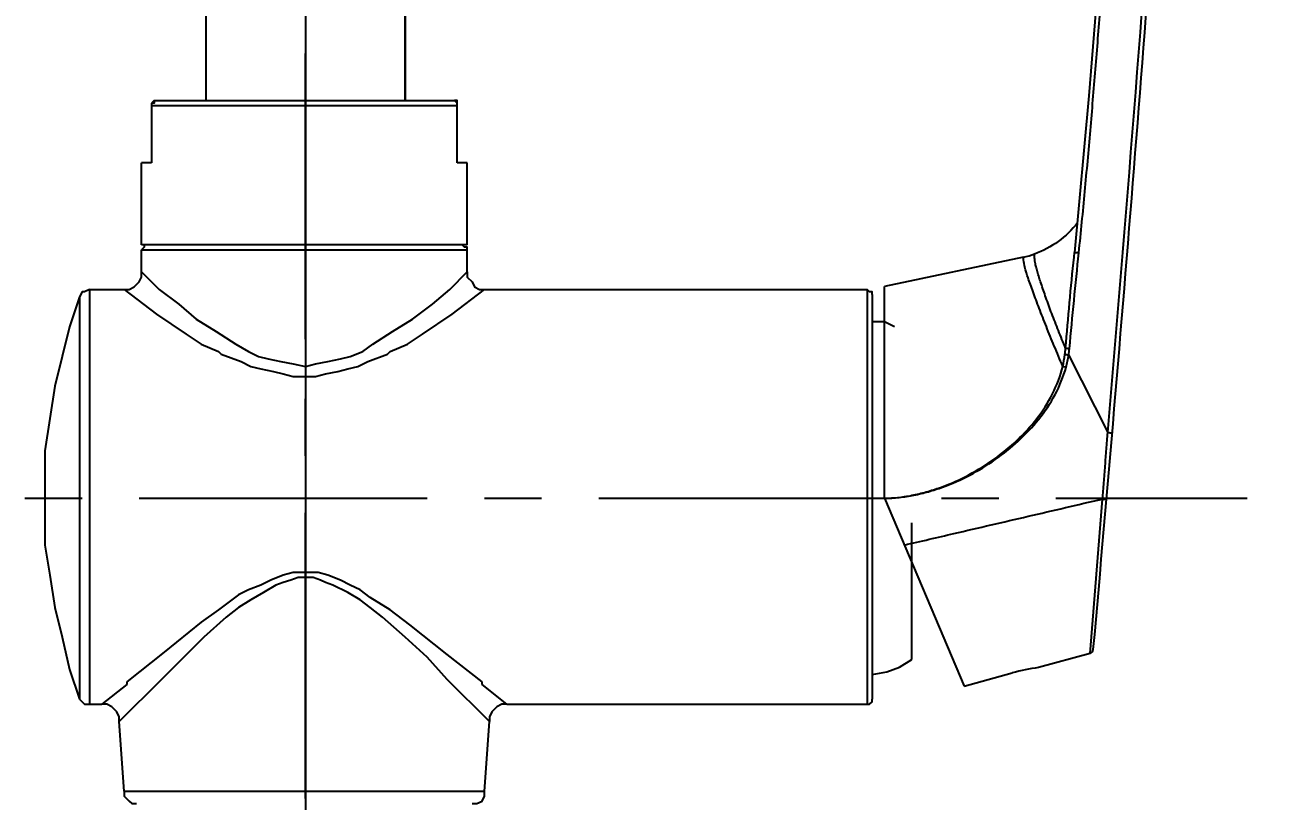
# Model space of a CAD drawing. Header units: millimetres. Extents: x 2041 to 2470, y 3885 to 4533.
# Drawn here: x 2231.7 to 2372.8, y 4262.7 to 4350.8 of the extents above; entities that cross this region are included whole.
import ezdxf

# ---------------------------------------------------------------- set-up
doc = ezdxf.new("R2010")
doc.units = ezdxf.units.MM
doc.styles.get("Standard").update_dxf_attribs({"font": ''})
doc.styles.get('Standard').set_extended_font_data('SimSun')
doc.dimstyles.new('ISO-25-2bei', dxfattribs={"dimscale": 1.7, "dimtxt": 5, "dimasz": 5, "dimexe": 0.5, "dimexo": 0.625, "dimgap": 2, "dimtad": 1, "dimdec": 1, "dimdsep": 46, "dimtxsty": 'Standard', "dimcen": 2.5, "dimclrd": 1, "dimclre": 1, "dimclrt": 3, "dimadec": 0, "dimazin": 0, "dimtfac": 1, "dimtdec": 1, "dimtmove": 0, "dimatfit": 3, "dimfxl": 0, "dimarcsym": 0})

# ---------------------------------------------------------------- blocks, each defined once
blk = doc.blocks.new('*D3')
at = {"color": 1, "lineweight": -2, "transparency": 16777216}
for p, q in [((2450.33, 4375.21), (2469.02, 4375.21)), ((2468.17, 4366.71), (2468.17, 4118.15)), ((2292, 4109.65), (2469.02, 4109.65))]:
    blk.add_line(p, q, dxfattribs=at)
at = {"color": 1, "transparency": 16777216}
for points in [[(2466.75, 4366.71), (2469.58, 4366.71), (2468.17, 4375.21)], [(2466.75, 4118.15), (2469.58, 4118.15), (2468.17, 4109.65)]]:
    blk.add_solid(points, dxfattribs=at)
at = {"layer": 'Defpoints', "color": 0, "transparency": 16777216}
for p in [(2449.27, 4375.21), (2290.94, 4109.65), (2468.17, 4109.65)]:
    blk.add_point(p, dxfattribs=at)
at = {"color": 3, "transparency": 16777216, "insert": (2460.52, 4242.43), "char_height": 8.5, "attachment_point": 5, "rotation": 90}
blk.add_mtext('265.6', dxfattribs=at)

msp = doc.modelspace()

# ---------------------------------------------------------------- linework, layer by layer
at = {"color": 7, "linetype": 'Continuous'}
for p, q in [((2352.47, 4342.76), (2350.83, 4324.98)), ((2350.78, 4324.45), (2350.83, 4324.97)), ((2345.03, 4324.46), (2329.26, 4321.11)), ((2329.26, 4297.11), (2329.26, 4321.11)), ((2350.17, 4313.36), (2354.61, 4304.55)), ((2329.26, 4297.11), (2338.31, 4275.77)), ((2352.6, 4279.48), (2354.02, 4297)), ((2352.6, 4279.48), (2346.76, 4277.88)), ((2338.31, 4275.77), (2343.76, 4277.26))]:
    msp.add_line(p, q, dxfattribs=at)
msp.add_lwpolyline([(2355.33, 4380.53), (2353.98, 4361.45), (2352.47, 4342.76)], dxfattribs=at)
for centre, radius, start, end in [((-3266.28, 4783.5), 5641.77, 354.87901, 355.99282), ((-3280.78, 4784.7), 5655.82, 355.13004, 355.86912), ((2342.94, 4334.32), 10.08, 282.0024, 289.4137), ((2337.07, 4315.05), 12.78, 346.4505, 352.6075), ((2337.62, 4314.97), 12.23, 352.6332, 355.9548), ((2338.13, 4315.26), 12.19, 351.0204, 354.4891), ((2337.39, 4315.36), 12.94, 344.8012, 351.0941), ((2352.47, 4279.96), 0.5, 285.2661, 354.8789), ((2350.2, 4253.79), 24.33, 98.1339, 105.3533)]:
    msp.add_arc(centre, radius, start, end, dxfattribs=at)
for points in [[(2252.26, 4342.22), (2252.26, 4342.22), (2252.26, 4405.66), (2252.26, 4405.66)], [(2252.26, 4342.22), (2252.26, 4342.22), (2252.26, 4405.66), (2252.26, 4405.66)], [(2274.83, 4342.22), (2274.83, 4342.22), (2274.83, 4405.66), (2274.83, 4405.66)], [(2274.83, 4405.66), (2274.83, 4405.66), (2274.83, 4342.22), (2274.83, 4342.22)], [(2263.54, 4405.1), (2263.54, 4405.1), (2263.54, 4138.08), (2263.54, 4138.08)], [(2263.54, 4315.15), (2263.54, 4315.15), (2263.54, 4347.58), (2263.54, 4347.58)], [(2246.34, 4342.22), (2246.34, 4342.22), (2246.06, 4341.94), (2246.06, 4341.94)], [(2246.06, 4341.94), (2246.06, 4341.94), (2246.06, 4335.17), (2246.06, 4335.17)], [(2246.06, 4341.94), (2246.06, 4341.94), (2246.06, 4341.66), (2246.06, 4341.66)], [(2246.06, 4341.66), (2246.06, 4341.66), (2246.06, 4335.17), (2246.06, 4335.17)], [(2246.06, 4341.66), (2246.06, 4341.66), (2280.75, 4341.66), (2280.75, 4341.66)], [(2246.34, 4342.22), (2246.34, 4342.22), (2280.46, 4342.22), (2280.46, 4342.22)], [(2280.75, 4341.94), (2280.75, 4341.94), (2280.46, 4342.22), (2280.46, 4342.22)], [(2280.75, 4335.17), (2280.75, 4335.17), (2280.75, 4341.94), (2280.75, 4341.94)], [(2280.75, 4341.66), (2280.75, 4341.66), (2280.75, 4341.94), (2280.75, 4341.94)], [(2280.75, 4335.17), (2280.75, 4335.17), (2280.75, 4341.66), (2280.75, 4341.66)], [(2244.93, 4325.87), (2244.93, 4325.87), (2244.93, 4335.17), (2244.93, 4335.17)], [(2244.93, 4325.87), (2244.93, 4325.87), (2244.93, 4335.17), (2244.93, 4335.17)], [(2246.06, 4335.17), (2246.06, 4335.17), (2244.93, 4335.17), (2244.93, 4335.17)], [(2281.87, 4335.17), (2281.87, 4335.17), (2280.75, 4335.17), (2280.75, 4335.17)], [(2281.87, 4325.87), (2281.87, 4325.87), (2281.87, 4335.17), (2281.87, 4335.17)], [(2281.87, 4325.87), (2281.87, 4325.87), (2281.87, 4335.17), (2281.87, 4335.17)], [(2281.87, 4325.87), (2281.87, 4325.87), (2244.93, 4325.87), (2244.93, 4325.87)], [(2244.93, 4322.77), (2244.93, 4322.77), (2244.93, 4325.3), (2244.93, 4325.3)], [(2244.93, 4325.3), (2244.93, 4325.3), (2281.87, 4325.3), (2281.87, 4325.3)], [(2281.87, 4322.77), (2281.87, 4322.77), (2281.87, 4325.3), (2281.87, 4325.3)], [(2239, 4320.79), (2239, 4320.79), (2239, 4273.7), (2239, 4273.7)], [(2239, 4320.79), (2239, 4320.79), (2242.95, 4320.79), (2242.95, 4320.79)], [(2239, 4320.79), (2239, 4320.79), (2242.95, 4320.79), (2242.95, 4320.79)], [(2242.95, 4320.79), (2242.95, 4320.79), (2246.62, 4317.97), (2246.62, 4317.97)], [(2280.18, 4317.97), (2280.18, 4317.97), (2283.85, 4320.79), (2283.85, 4320.79)], [(2283.85, 4320.79), (2283.85, 4320.79), (2327.28, 4320.79), (2327.28, 4320.79)], [(2283.85, 4320.79), (2283.85, 4320.79), (2327.28, 4320.79), (2327.28, 4320.79)], [(2327.28, 4320.79), (2327.28, 4320.79), (2327.28, 4273.7), (2327.28, 4273.7)], [(2237.88, 4319.95), (2237.88, 4319.95), (2237.88, 4274.27), (2237.88, 4274.27)], [(2327.85, 4320.23), (2327.85, 4320.23), (2327.85, 4274.27), (2327.85, 4274.27)], [(2253.67, 4313.74), (2253.67, 4313.74), (2253.95, 4313.46), (2253.95, 4313.46)], [(2272.85, 4313.46), (2272.85, 4313.46), (2273.13, 4313.74), (2273.13, 4313.74)], [(2263.54, 4301.9), (2263.54, 4301.9), (2263.54, 4308.39), (2263.54, 4308.39)], [(2231.67, 4297.11), (2231.67, 4297.11), (2238.16, 4297.11), (2238.16, 4297.11)], [(2244.64, 4297.11), (2244.64, 4297.11), (2277.36, 4297.11), (2277.36, 4297.11)], [(2283.85, 4297.11), (2283.85, 4297.11), (2290.34, 4297.11), (2290.34, 4297.11)], [(2296.82, 4297.11), (2296.82, 4297.11), (2329.26, 4297.11), (2329.26, 4297.11)], [(2335.75, 4297.11), (2335.75, 4297.11), (2342.23, 4297.11), (2342.23, 4297.11)], [(2348.72, 4297.11), (2348.72, 4297.11), (2370.44, 4297.11), (2370.44, 4297.11)], [(2263.54, 4262.99), (2263.54, 4262.99), (2263.54, 4295.42), (2263.54, 4295.42)], [(2332.36, 4278.78), (2332.36, 4278.78), (2332.36, 4294.29), (2332.36, 4294.29)], [(2283.57, 4276.24), (2283.57, 4276.24), (2279.62, 4279.34), (2279.62, 4279.34)], [(2243.24, 4275.96), (2243.24, 4275.96), (2240.41, 4273.7), (2240.41, 4273.7)], [(2243.24, 4276.24), (2243.24, 4276.24), (2243.24, 4275.96), (2243.24, 4275.96)], [(2283.57, 4275.96), (2283.57, 4275.96), (2283.57, 4276.24), (2283.57, 4276.24)], [(2286.39, 4273.7), (2286.39, 4273.7), (2283.57, 4275.96), (2283.57, 4275.96)], [(2239, 4273.7), (2239, 4273.7), (2240.41, 4273.7), (2240.41, 4273.7)], [(2239, 4273.7), (2239, 4273.7), (2240.41, 4273.7), (2240.41, 4273.7)], [(2286.39, 4273.7), (2286.39, 4273.7), (2327.28, 4273.7), (2327.28, 4273.7)], [(2286.39, 4273.7), (2286.39, 4273.7), (2327.28, 4273.7), (2327.28, 4273.7)], [(2242.95, 4263.84), (2242.95, 4263.84), (2242.39, 4271.73), (2242.39, 4271.73)], [(2283.85, 4263.84), (2283.85, 4263.84), (2284.41, 4271.73), (2284.41, 4271.73)], [(2242.95, 4263.84), (2242.95, 4263.84), (2283.85, 4263.84), (2283.85, 4263.84)]]:
    msp.add_open_spline(points, degree=3)
for points, knots in [([(2351.33, 4324.96), (2351.45, 4326.11), (2351.68, 4328.43), (2352.02, 4331.89), (2352.33, 4335.37), (2352.74, 4339.99), (2353.22, 4345.78), (2353.78, 4352.73), (2354.33, 4359.68), (2354.8, 4365.47), (2355.17, 4370.1), (2355.42, 4373.58), (2355.63, 4377.06), (2355.76, 4379.37), (2355.82, 4380.53)], [0, 0, 0, 0, 0.0625, 0.125001, 0.187501, 0.250001, 0.375001, 0.500001, 0.625001, 0.750001, 0.812501, 0.875001, 0.9375, 1, 1, 1, 1]), ([(2351.17, 4328.35), (2350.54, 4327.56), (2349.07, 4326.13), (2347.24, 4325.15), (2346.29, 4324.81)], [0, 0, 0, 0, 0.500206, 1, 1, 1, 1]), ([(2349.82, 4314.11), (2349.55, 4314.78), (2349.01, 4316.1), (2348.26, 4318.01), (2347.61, 4319.8), (2347.07, 4321.38), (2346.69, 4322.54), (2346.47, 4323.33), (2346.35, 4323.9), (2346.29, 4324.39), (2346.29, 4324.72), (2346.29, 4324.81)], [0, 0, 0, 0, 0.191758, 0.375834, 0.546015, 0.695837, 0.819248, 0.869732, 0.912778, 0.975723, 1, 1, 1, 1]), ([(2350.83, 4324.98), (2350.83, 4324.98), (2350.85, 4324.98), (2350.87, 4324.99), (2350.92, 4324.99), (2350.98, 4324.98), (2351.05, 4324.98), (2351.17, 4324.97), (2351.26, 4324.97), (2351.33, 4324.96)], [0, 0, 0, 0, 0.022791, 0.080105, 0.172279, 0.295881, 0.446522, 0.61864, 1, 1, 1, 1]), ([(2349.5, 4312.06), (2349.18, 4312.83), (2348.55, 4314.33), (2347.65, 4316.53), (2346.85, 4318.59), (2346.25, 4320.18), (2345.83, 4321.32), (2345.51, 4322.24), (2345.22, 4323.16), (2345.07, 4323.96), (2345.04, 4324.35), (2345.03, 4324.46)], [0, 0, 0, 0, 0.188833, 0.37044, 0.53946, 0.690107, 0.75638, 0.815674, 0.9116, 0.97555, 1, 1, 1, 1]), ([(2349.82, 4314.11), (2349.96, 4315.84), (2350.27, 4319.28), (2350.6, 4322.73), (2350.78, 4324.45)], [0, 0, 0, 0, 0.500023, 1, 1, 1, 1]), ([(2349.75, 4313.41), (2349.81, 4313.4), (2349.95, 4313.39), (2350.09, 4313.37), (2350.17, 4313.36)], [0, 0, 0, 0, 0.423897, 1, 1, 1, 1]), ([(2349.82, 4314.11), (2349.88, 4314.11), (2350.03, 4314.11), (2350.17, 4314.1), (2350.26, 4314.09)], [0, 0, 0, 0, 0.410489, 1, 1, 1, 1]), ([(2329.26, 4297.11), (2329.82, 4297.09), (2330.93, 4297.16), (2332.59, 4297.44), (2334.21, 4297.85), (2336.34, 4298.54), (2338.89, 4299.69), (2341.74, 4301.46), (2344.34, 4303.58), (2346.61, 4306.05), (2348.43, 4308.87), (2349.24, 4310.98), (2349.5, 4312.06)], [0, 0, 0, 0, 0.062561, 0.12515, 0.187707, 0.250285, 0.375373, 0.500467, 0.625528, 0.750517, 0.875377, 1, 1, 1, 1]), ([(2329.26, 4297.11), (2329.82, 4297.09), (2330.95, 4297.15), (2332.61, 4297.42), (2334.25, 4297.81), (2336.4, 4298.5), (2338.98, 4299.64), (2341.86, 4301.41), (2344.5, 4303.52), (2346.83, 4305.98), (2348.72, 4308.79), (2349.58, 4310.88), (2349.87, 4311.97)], [0, 0, 0, 0, 0.062519, 0.125067, 0.187584, 0.250124, 0.375143, 0.50018, 0.625205, 0.750196, 0.875135, 1, 1, 1, 1]), ([(2349.5, 4312.06), (2349.52, 4312.05), (2349.65, 4312.03), (2349.77, 4312), (2349.87, 4311.97)], [0, 0, 0, 0, 0.202028, 1, 1, 1, 1]), ([(2354.02, 4297), (2354.07, 4297.62), (2354.17, 4298.87), (2354.29, 4300.44), (2354.39, 4301.71), (2354.46, 4302.66), (2354.53, 4303.6), (2354.59, 4304.24), (2354.61, 4304.55)], [0, 0, 0, 0, 0.247291, 0.497537, 0.623215, 0.748961, 0.874539, 1, 1, 1, 1]), ([(2354.61, 4304.55), (2354.68, 4304.55), (2354.77, 4304.54), (2354.89, 4304.52), (2354.96, 4304.51), (2355.02, 4304.5), (2355.07, 4304.49), (2355.1, 4304.48), (2355.11, 4304.48), (2355.11, 4304.47)], [0, 0, 0, 0, 0.379367, 0.551162, 0.701858, 0.82582, 0.918566, 0.976597, 1, 1, 1, 1]), ([(2331.52, 4291.78), (2333.4, 4292.21), (2336.67, 4292.97), (2341.36, 4294.06), (2346.98, 4295.37), (2351.2, 4296.35), (2354.02, 4297)], [0, 0, 0, 0, 0.24983, 0.437275, 0.624783, 1, 1, 1, 1]), ([(2354.02, 4297), (2354.08, 4297), (2354.18, 4296.99), (2354.31, 4297), (2354.39, 4297.02), (2354.44, 4297.03), (2354.48, 4297.05), (2354.48, 4297.07)], [0, 0, 0, 0, 0.367872, 0.677264, 0.797574, 0.890981, 1, 1, 1, 1])]:
    msp.add_open_spline(points, degree=3, knots=knots, dxfattribs=at)
for points, knots in [([(2246.34, 4342.22), (2246.34, 4342.22), (2246.34, 4341.94), (2246.34, 4341.94), (2246.34, 4341.94), (2246.34, 4341.94), (2246.06, 4341.94), (2246.06, 4341.94)], [0, 0, 0, 0, 0.5, 0.5, 0.5, 0.5, 1, 1, 1, 1]), ([(2280.75, 4341.94), (2280.75, 4341.94), (2280.75, 4342.22), (2280.75, 4342.22), (2280.75, 4342.22), (2280.75, 4342.22), (2280.46, 4342.22), (2280.46, 4342.22)], [0, 0, 0, 0, 0.5, 0.5, 0.5, 0.5, 1, 1, 1, 1]), ([(2245.49, 4325.87), (2245.49, 4325.87), (2245.21, 4325.87), (2245.21, 4325.87), (2245.21, 4325.87), (2245.21, 4325.87), (2245.21, 4325.58), (2245.21, 4325.58), (2245.21, 4325.58), (2245.21, 4325.58), (2244.93, 4325.3), (2244.93, 4325.3)], [0, 0, 0, 0, 0.333333, 0.333333, 0.333333, 0.333333, 0.666667, 0.666667, 0.666667, 0.666667, 1, 1, 1, 1]), ([(2281.87, 4325.3), (2281.87, 4325.3), (2281.87, 4325.58), (2281.87, 4325.58), (2281.87, 4325.58), (2281.87, 4325.58), (2281.59, 4325.58), (2281.59, 4325.58), (2281.59, 4325.58), (2281.59, 4325.58), (2281.31, 4325.87), (2281.31, 4325.87)], [0, 0, 0, 0, 0.333333, 0.333333, 0.333333, 0.333333, 0.666667, 0.666667, 0.666667, 0.666667, 1, 1, 1, 1]), ([(2242.95, 4320.79), (2242.95, 4320.79), (2243.52, 4320.79), (2243.52, 4320.79), (2243.52, 4320.79), (2243.52, 4320.79), (2244.08, 4321.07), (2244.08, 4321.07), (2244.08, 4321.07), (2244.08, 4321.07), (2244.64, 4321.64), (2244.64, 4321.64), (2244.64, 4321.64), (2244.64, 4321.64), (2244.93, 4322.2), (2244.93, 4322.2), (2244.93, 4322.2), (2244.93, 4322.2), (2244.93, 4322.77), (2244.93, 4322.77)], [0, 0, 0, 0, 0.2, 0.2, 0.2, 0.2, 0.4, 0.4, 0.4, 0.4, 0.6, 0.6, 0.6, 0.6, 0.8, 0.8, 0.8, 0.8, 1, 1, 1, 1]), ([(2244.93, 4322.77), (2244.93, 4322.77), (2246.9, 4320.79), (2246.9, 4320.79), (2246.9, 4320.79), (2246.9, 4320.79), (2249.16, 4319.1), (2249.16, 4319.1), (2249.16, 4319.1), (2249.16, 4319.1), (2251.13, 4317.41), (2251.13, 4317.41), (2251.13, 4317.41), (2251.13, 4317.41), (2253.39, 4316), (2253.39, 4316), (2253.39, 4316), (2253.39, 4316), (2255.64, 4314.59), (2255.64, 4314.59), (2255.64, 4314.59), (2255.64, 4314.59), (2257.05, 4313.74), (2257.05, 4313.74), (2257.05, 4313.74), (2257.05, 4313.74), (2258.18, 4313.18), (2258.18, 4313.18), (2258.18, 4313.18), (2258.18, 4313.18), (2259.31, 4312.9), (2259.31, 4312.9), (2259.31, 4312.9), (2259.31, 4312.9), (2260.72, 4312.62), (2260.72, 4312.62), (2260.72, 4312.62), (2260.72, 4312.62), (2262.13, 4312.33), (2262.13, 4312.33), (2262.13, 4312.33), (2262.13, 4312.33), (2263.54, 4312.05), (2263.54, 4312.05), (2263.54, 4312.05), (2263.54, 4312.05), (2264.67, 4312.33), (2264.67, 4312.33), (2264.67, 4312.33), (2264.67, 4312.33), (2266.08, 4312.62), (2266.08, 4312.62), (2266.08, 4312.62), (2266.08, 4312.62), (2267.49, 4312.9), (2267.49, 4312.9), (2267.49, 4312.9), (2267.49, 4312.9), (2268.62, 4313.18), (2268.62, 4313.18), (2268.62, 4313.18), (2268.62, 4313.18), (2270.03, 4313.74), (2270.03, 4313.74), (2270.03, 4313.74), (2270.03, 4313.74), (2271.16, 4314.59), (2271.16, 4314.59), (2271.16, 4314.59), (2271.16, 4314.59), (2273.41, 4316), (2273.41, 4316), (2273.41, 4316), (2273.41, 4316), (2275.67, 4317.41), (2275.67, 4317.41), (2275.67, 4317.41), (2275.67, 4317.41), (2277.93, 4319.1), (2277.93, 4319.1), (2277.93, 4319.1), (2277.93, 4319.1), (2279.9, 4320.79), (2279.9, 4320.79), (2279.9, 4320.79), (2279.9, 4320.79), (2281.87, 4322.77), (2281.87, 4322.77)], [0, 0, 0, 0, 0.045455, 0.045455, 0.045455, 0.045455, 0.090909, 0.090909, 0.090909, 0.090909, 0.136364, 0.136364, 0.136364, 0.136364, 0.181818, 0.181818, 0.181818, 0.181818, 0.227273, 0.227273, 0.227273, 0.227273, 0.272727, 0.272727, 0.272727, 0.272727, 0.318182, 0.318182, 0.318182, 0.318182, 0.363636, 0.363636, 0.363636, 0.363636, 0.409091, 0.409091, 0.409091, 0.409091, 0.454545, 0.454545, 0.454545, 0.454545, 0.5, 0.5, 0.5, 0.5, 0.545455, 0.545455, 0.545455, 0.545455, 0.590909, 0.590909, 0.590909, 0.590909, 0.636364, 0.636364, 0.636364, 0.636364, 0.681818, 0.681818, 0.681818, 0.681818, 0.727273, 0.727273, 0.727273, 0.727273, 0.772727, 0.772727, 0.772727, 0.772727, 0.818182, 0.818182, 0.818182, 0.818182, 0.863636, 0.863636, 0.863636, 0.863636, 0.909091, 0.909091, 0.909091, 0.909091, 0.954545, 0.954545, 0.954545, 0.954545, 1, 1, 1, 1]), ([(2281.87, 4322.77), (2281.87, 4322.77), (2281.87, 4322.2), (2281.87, 4322.2), (2281.87, 4322.2), (2281.87, 4322.2), (2282.44, 4321.64), (2282.44, 4321.64), (2282.44, 4321.64), (2282.44, 4321.64), (2282.72, 4321.07), (2282.72, 4321.07), (2282.72, 4321.07), (2282.72, 4321.07), (2283.29, 4320.79), (2283.29, 4320.79), (2283.29, 4320.79), (2283.29, 4320.79), (2283.85, 4320.79), (2283.85, 4320.79)], [0, 0, 0, 0, 0.2, 0.2, 0.2, 0.2, 0.4, 0.4, 0.4, 0.4, 0.6, 0.6, 0.6, 0.6, 0.8, 0.8, 0.8, 0.8, 1, 1, 1, 1]), ([(2239, 4320.79), (2239, 4320.79), (2238.44, 4320.51), (2238.44, 4320.51), (2238.44, 4320.51), (2238.44, 4320.51), (2238.16, 4320.51), (2238.16, 4320.51), (2238.16, 4320.51), (2238.16, 4320.51), (2237.88, 4319.95), (2237.88, 4319.95)], [0, 0, 0, 0, 0.333333, 0.333333, 0.333333, 0.333333, 0.666667, 0.666667, 0.666667, 0.666667, 1, 1, 1, 1]), ([(2327.85, 4320.23), (2327.85, 4320.23), (2327.85, 4320.51), (2327.85, 4320.51), (2327.85, 4320.51), (2327.85, 4320.51), (2327.57, 4320.51), (2327.57, 4320.51), (2327.57, 4320.51), (2327.57, 4320.51), (2327.28, 4320.79), (2327.28, 4320.79)], [0, 0, 0, 0, 0.333333, 0.333333, 0.333333, 0.333333, 0.666667, 0.666667, 0.666667, 0.666667, 1, 1, 1, 1]), ([(2237.88, 4319.95), (2237.88, 4319.95), (2236.75, 4316.56), (2236.75, 4316.56), (2236.75, 4316.56), (2236.75, 4316.56), (2235.9, 4313.18), (2235.9, 4313.18), (2235.9, 4313.18), (2235.9, 4313.18), (2235.06, 4309.8), (2235.06, 4309.8), (2235.06, 4309.8), (2235.06, 4309.8), (2234.49, 4306.13), (2234.49, 4306.13), (2234.49, 4306.13), (2234.49, 4306.13), (2233.93, 4302.47), (2233.93, 4302.47), (2233.93, 4302.47), (2233.93, 4302.47), (2233.93, 4299.08), (2233.93, 4299.08), (2233.93, 4299.08), (2233.93, 4299.08), (2233.93, 4295.42), (2233.93, 4295.42), (2233.93, 4295.42), (2233.93, 4295.42), (2233.93, 4291.75), (2233.93, 4291.75), (2233.93, 4291.75), (2233.93, 4291.75), (2234.49, 4288.37), (2234.49, 4288.37), (2234.49, 4288.37), (2234.49, 4288.37), (2235.06, 4284.7), (2235.06, 4284.7), (2235.06, 4284.7), (2235.06, 4284.7), (2235.9, 4281.32), (2235.9, 4281.32), (2235.9, 4281.32), (2235.9, 4281.32), (2236.75, 4277.65), (2236.75, 4277.65), (2236.75, 4277.65), (2236.75, 4277.65), (2237.88, 4274.27), (2237.88, 4274.27)], [0, 0, 0, 0, 0.076923, 0.076923, 0.076923, 0.076923, 0.153846, 0.153846, 0.153846, 0.153846, 0.230769, 0.230769, 0.230769, 0.230769, 0.307692, 0.307692, 0.307692, 0.307692, 0.384615, 0.384615, 0.384615, 0.384615, 0.461538, 0.461538, 0.461538, 0.461538, 0.538462, 0.538462, 0.538462, 0.538462, 0.615385, 0.615385, 0.615385, 0.615385, 0.692308, 0.692308, 0.692308, 0.692308, 0.769231, 0.769231, 0.769231, 0.769231, 0.846154, 0.846154, 0.846154, 0.846154, 0.923077, 0.923077, 0.923077, 0.923077, 1, 1, 1, 1]), ([(2246.62, 4317.97), (2246.62, 4317.97), (2250, 4315.72), (2250, 4315.72), (2250, 4315.72), (2250, 4315.72), (2251.7, 4314.59), (2251.7, 4314.59), (2251.7, 4314.59), (2251.7, 4314.59), (2253.67, 4313.74), (2253.67, 4313.74)], [0, 0, 0, 0, 0.333333, 0.333333, 0.333333, 0.333333, 0.666667, 0.666667, 0.666667, 0.666667, 1, 1, 1, 1]), ([(2273.13, 4313.74), (2273.13, 4313.74), (2275.11, 4314.59), (2275.11, 4314.59), (2275.11, 4314.59), (2275.11, 4314.59), (2276.8, 4315.72), (2276.8, 4315.72), (2276.8, 4315.72), (2276.8, 4315.72), (2280.18, 4317.97), (2280.18, 4317.97)], [0, 0, 0, 0, 0.333333, 0.333333, 0.333333, 0.333333, 0.666667, 0.666667, 0.666667, 0.666667, 1, 1, 1, 1]), ([(2330.39, 4316.56), (2330.39, 4316.56), (2329.26, 4317.13), (2329.26, 4317.13), (2329.26, 4317.13), (2329.26, 4317.13), (2327.85, 4317.13), (2327.85, 4317.13)], [0, 0, 0, 0, 0.5, 0.5, 0.5, 0.5, 1, 1, 1, 1]), ([(2253.95, 4313.46), (2253.95, 4313.46), (2256.21, 4312.62), (2256.21, 4312.62), (2256.21, 4312.62), (2256.21, 4312.62), (2257.34, 4312.05), (2257.34, 4312.05), (2257.34, 4312.05), (2257.34, 4312.05), (2258.47, 4311.77), (2258.47, 4311.77), (2258.47, 4311.77), (2258.47, 4311.77), (2259.88, 4311.49), (2259.88, 4311.49), (2259.88, 4311.49), (2259.88, 4311.49), (2261, 4311.2), (2261, 4311.2), (2261, 4311.2), (2261, 4311.2), (2262.13, 4310.92), (2262.13, 4310.92), (2262.13, 4310.92), (2262.13, 4310.92), (2263.54, 4310.92), (2263.54, 4310.92), (2263.54, 4310.92), (2263.54, 4310.92), (2264.67, 4310.92), (2264.67, 4310.92), (2264.67, 4310.92), (2264.67, 4310.92), (2265.8, 4311.2), (2265.8, 4311.2), (2265.8, 4311.2), (2265.8, 4311.2), (2267.21, 4311.49), (2267.21, 4311.49), (2267.21, 4311.49), (2267.21, 4311.49), (2268.34, 4311.77), (2268.34, 4311.77), (2268.34, 4311.77), (2268.34, 4311.77), (2269.46, 4312.05), (2269.46, 4312.05), (2269.46, 4312.05), (2269.46, 4312.05), (2270.59, 4312.62), (2270.59, 4312.62), (2270.59, 4312.62), (2270.59, 4312.62), (2272.85, 4313.46), (2272.85, 4313.46)], [0, 0, 0, 0, 0.071429, 0.071429, 0.071429, 0.071429, 0.142857, 0.142857, 0.142857, 0.142857, 0.214286, 0.214286, 0.214286, 0.214286, 0.285714, 0.285714, 0.285714, 0.285714, 0.357143, 0.357143, 0.357143, 0.357143, 0.428571, 0.428571, 0.428571, 0.428571, 0.5, 0.5, 0.5, 0.5, 0.571429, 0.571429, 0.571429, 0.571429, 0.642857, 0.642857, 0.642857, 0.642857, 0.714286, 0.714286, 0.714286, 0.714286, 0.785714, 0.785714, 0.785714, 0.785714, 0.857143, 0.857143, 0.857143, 0.857143, 0.928571, 0.928571, 0.928571, 0.928571, 1, 1, 1, 1]), ([(2284.41, 4271.73), (2284.41, 4271.73), (2279.62, 4276.53), (2279.62, 4276.53), (2279.62, 4276.53), (2279.62, 4276.53), (2277.36, 4279.06), (2277.36, 4279.06), (2277.36, 4279.06), (2277.36, 4279.06), (2274.83, 4281.32), (2274.83, 4281.32), (2274.83, 4281.32), (2274.83, 4281.32), (2272.29, 4283.57), (2272.29, 4283.57), (2272.29, 4283.57), (2272.29, 4283.57), (2270.88, 4284.7), (2270.88, 4284.7), (2270.88, 4284.7), (2270.88, 4284.7), (2269.75, 4285.55), (2269.75, 4285.55), (2269.75, 4285.55), (2269.75, 4285.55), (2268.34, 4286.39), (2268.34, 4286.39), (2268.34, 4286.39), (2268.34, 4286.39), (2266.64, 4287.24), (2266.64, 4287.24), (2266.64, 4287.24), (2266.64, 4287.24), (2265.8, 4287.52), (2265.8, 4287.52), (2265.8, 4287.52), (2265.8, 4287.52), (2265.23, 4287.8), (2265.23, 4287.8), (2265.23, 4287.8), (2265.23, 4287.8), (2264.39, 4288.08), (2264.39, 4288.08), (2264.39, 4288.08), (2264.39, 4288.08), (2263.54, 4288.08), (2263.54, 4288.08), (2263.54, 4288.08), (2263.54, 4288.08), (2262.7, 4288.08), (2262.7, 4288.08), (2262.7, 4288.08), (2262.7, 4288.08), (2261.85, 4287.8), (2261.85, 4287.8), (2261.85, 4287.8), (2261.85, 4287.8), (2261, 4287.52), (2261, 4287.52), (2261, 4287.52), (2261, 4287.52), (2260.16, 4287.24), (2260.16, 4287.24), (2260.16, 4287.24), (2260.16, 4287.24), (2258.75, 4286.39), (2258.75, 4286.39), (2258.75, 4286.39), (2258.75, 4286.39), (2257.34, 4285.55), (2257.34, 4285.55), (2257.34, 4285.55), (2257.34, 4285.55), (2255.93, 4284.7), (2255.93, 4284.7), (2255.93, 4284.7), (2255.93, 4284.7), (2254.52, 4283.57), (2254.52, 4283.57), (2254.52, 4283.57), (2254.52, 4283.57), (2251.98, 4281.32), (2251.98, 4281.32), (2251.98, 4281.32), (2251.98, 4281.32), (2249.72, 4279.06), (2249.72, 4279.06), (2249.72, 4279.06), (2249.72, 4279.06), (2247.19, 4276.53), (2247.19, 4276.53), (2247.19, 4276.53), (2247.19, 4276.53), (2242.39, 4271.73), (2242.39, 4271.73)], [0, 0, 0, 0, 0.041667, 0.041667, 0.041667, 0.041667, 0.083333, 0.083333, 0.083333, 0.083333, 0.125, 0.125, 0.125, 0.125, 0.166667, 0.166667, 0.166667, 0.166667, 0.208333, 0.208333, 0.208333, 0.208333, 0.25, 0.25, 0.25, 0.25, 0.291667, 0.291667, 0.291667, 0.291667, 0.333333, 0.333333, 0.333333, 0.333333, 0.375, 0.375, 0.375, 0.375, 0.416667, 0.416667, 0.416667, 0.416667, 0.458333, 0.458333, 0.458333, 0.458333, 0.5, 0.5, 0.5, 0.5, 0.541667, 0.541667, 0.541667, 0.541667, 0.583333, 0.583333, 0.583333, 0.583333, 0.625, 0.625, 0.625, 0.625, 0.666667, 0.666667, 0.666667, 0.666667, 0.708333, 0.708333, 0.708333, 0.708333, 0.75, 0.75, 0.75, 0.75, 0.791667, 0.791667, 0.791667, 0.791667, 0.833333, 0.833333, 0.833333, 0.833333, 0.875, 0.875, 0.875, 0.875, 0.916667, 0.916667, 0.916667, 0.916667, 0.958333, 0.958333, 0.958333, 0.958333, 1, 1, 1, 1]), ([(2279.62, 4279.34), (2279.62, 4279.34), (2275.39, 4282.73), (2275.39, 4282.73), (2275.39, 4282.73), (2275.39, 4282.73), (2273.13, 4284.42), (2273.13, 4284.42), (2273.13, 4284.42), (2273.13, 4284.42), (2270.88, 4285.83), (2270.88, 4285.83), (2270.88, 4285.83), (2270.88, 4285.83), (2269.75, 4286.68), (2269.75, 4286.68), (2269.75, 4286.68), (2269.75, 4286.68), (2268.62, 4287.24), (2268.62, 4287.24), (2268.62, 4287.24), (2268.62, 4287.24), (2267.49, 4287.8), (2267.49, 4287.8), (2267.49, 4287.8), (2267.49, 4287.8), (2266.08, 4288.37), (2266.08, 4288.37), (2266.08, 4288.37), (2266.08, 4288.37), (2264.95, 4288.65), (2264.95, 4288.65), (2264.95, 4288.65), (2264.95, 4288.65), (2263.54, 4288.65), (2263.54, 4288.65), (2263.54, 4288.65), (2263.54, 4288.65), (2262.13, 4288.65), (2262.13, 4288.65), (2262.13, 4288.65), (2262.13, 4288.65), (2261, 4288.37), (2261, 4288.37), (2261, 4288.37), (2261, 4288.37), (2259.59, 4287.8), (2259.59, 4287.8), (2259.59, 4287.8), (2259.59, 4287.8), (2258.47, 4287.24), (2258.47, 4287.24), (2258.47, 4287.24), (2258.47, 4287.24), (2257.05, 4286.68), (2257.05, 4286.68), (2257.05, 4286.68), (2257.05, 4286.68), (2255.93, 4286.11), (2255.93, 4286.11), (2255.93, 4286.11), (2255.93, 4286.11), (2253.67, 4284.42), (2253.67, 4284.42), (2253.67, 4284.42), (2253.67, 4284.42), (2251.7, 4283.01), (2251.7, 4283.01), (2251.7, 4283.01), (2251.7, 4283.01), (2247.47, 4279.62), (2247.47, 4279.62), (2247.47, 4279.62), (2247.47, 4279.62), (2243.24, 4276.24), (2243.24, 4276.24)], [0, 0, 0, 0, 0.052632, 0.052632, 0.052632, 0.052632, 0.105263, 0.105263, 0.105263, 0.105263, 0.157895, 0.157895, 0.157895, 0.157895, 0.210526, 0.210526, 0.210526, 0.210526, 0.263158, 0.263158, 0.263158, 0.263158, 0.315789, 0.315789, 0.315789, 0.315789, 0.368421, 0.368421, 0.368421, 0.368421, 0.421053, 0.421053, 0.421053, 0.421053, 0.473684, 0.473684, 0.473684, 0.473684, 0.526316, 0.526316, 0.526316, 0.526316, 0.578947, 0.578947, 0.578947, 0.578947, 0.631579, 0.631579, 0.631579, 0.631579, 0.684211, 0.684211, 0.684211, 0.684211, 0.736842, 0.736842, 0.736842, 0.736842, 0.789474, 0.789474, 0.789474, 0.789474, 0.842105, 0.842105, 0.842105, 0.842105, 0.894737, 0.894737, 0.894737, 0.894737, 0.947368, 0.947368, 0.947368, 0.947368, 1, 1, 1, 1]), ([(2327.85, 4277.09), (2327.85, 4277.09), (2329.54, 4277.37), (2329.54, 4277.37), (2329.54, 4277.37), (2329.54, 4277.37), (2330.95, 4277.93), (2330.95, 4277.93), (2330.95, 4277.93), (2330.95, 4277.93), (2332.36, 4278.78), (2332.36, 4278.78)], [0, 0, 0, 0, 0.333333, 0.333333, 0.333333, 0.333333, 0.666667, 0.666667, 0.666667, 0.666667, 1, 1, 1, 1]), ([(2237.88, 4274.27), (2237.88, 4274.27), (2238.16, 4273.99), (2238.16, 4273.99), (2238.16, 4273.99), (2238.16, 4273.99), (2238.44, 4273.7), (2238.44, 4273.7), (2238.44, 4273.7), (2238.44, 4273.7), (2239, 4273.7), (2239, 4273.7)], [0, 0, 0, 0, 0.333333, 0.333333, 0.333333, 0.333333, 0.666667, 0.666667, 0.666667, 0.666667, 1, 1, 1, 1]), ([(2327.28, 4273.7), (2327.28, 4273.7), (2327.57, 4273.7), (2327.57, 4273.7), (2327.57, 4273.7), (2327.57, 4273.7), (2327.85, 4273.99), (2327.85, 4273.99), (2327.85, 4273.99), (2327.85, 4273.99), (2327.85, 4274.27), (2327.85, 4274.27)], [0, 0, 0, 0, 0.333333, 0.333333, 0.333333, 0.333333, 0.666667, 0.666667, 0.666667, 0.666667, 1, 1, 1, 1]), ([(2242.39, 4271.73), (2242.39, 4271.73), (2242.39, 4272.29), (2242.39, 4272.29), (2242.39, 4272.29), (2242.39, 4272.29), (2242.11, 4272.86), (2242.11, 4272.86), (2242.11, 4272.86), (2242.11, 4272.86), (2241.54, 4273.42), (2241.54, 4273.42), (2241.54, 4273.42), (2241.54, 4273.42), (2240.98, 4273.7), (2240.98, 4273.7), (2240.98, 4273.7), (2240.98, 4273.7), (2240.41, 4273.7), (2240.41, 4273.7)], [0, 0, 0, 0, 0.2, 0.2, 0.2, 0.2, 0.4, 0.4, 0.4, 0.4, 0.6, 0.6, 0.6, 0.6, 0.8, 0.8, 0.8, 0.8, 1, 1, 1, 1]), ([(2286.39, 4273.7), (2286.39, 4273.7), (2285.82, 4273.7), (2285.82, 4273.7), (2285.82, 4273.7), (2285.82, 4273.7), (2285.26, 4273.42), (2285.26, 4273.42), (2285.26, 4273.42), (2285.26, 4273.42), (2284.7, 4272.86), (2284.7, 4272.86), (2284.7, 4272.86), (2284.7, 4272.86), (2284.41, 4272.29), (2284.41, 4272.29), (2284.41, 4272.29), (2284.41, 4272.29), (2284.41, 4271.73), (2284.41, 4271.73)], [0, 0, 0, 0, 0.2, 0.2, 0.2, 0.2, 0.4, 0.4, 0.4, 0.4, 0.6, 0.6, 0.6, 0.6, 0.8, 0.8, 0.8, 0.8, 1, 1, 1, 1]), ([(2242.95, 4263.84), (2242.95, 4263.84), (2242.95, 4263.27), (2242.95, 4263.27), (2242.95, 4263.27), (2242.95, 4263.27), (2243.52, 4262.71), (2243.52, 4262.71), (2243.52, 4262.71), (2243.52, 4262.71), (2243.8, 4262.42), (2243.8, 4262.42), (2243.8, 4262.42), (2243.8, 4262.42), (2244.36, 4262.42), (2244.36, 4262.42)], [0, 0, 0, 0, 0.25, 0.25, 0.25, 0.25, 0.5, 0.5, 0.5, 0.5, 0.75, 0.75, 0.75, 0.75, 1, 1, 1, 1]), ([(2282.44, 4262.42), (2282.44, 4262.42), (2283, 4262.42), (2283, 4262.42), (2283, 4262.42), (2283, 4262.42), (2283.57, 4262.71), (2283.57, 4262.71), (2283.57, 4262.71), (2283.57, 4262.71), (2283.85, 4263.27), (2283.85, 4263.27), (2283.85, 4263.27), (2283.85, 4263.27), (2283.85, 4263.84), (2283.85, 4263.84)], [0, 0, 0, 0, 0.25, 0.25, 0.25, 0.25, 0.5, 0.5, 0.5, 0.5, 0.75, 0.75, 0.75, 0.75, 1, 1, 1, 1])]:
    msp.add_open_spline(points, degree=3, knots=knots)
msp.add_open_spline([(2350.26, 4314.09), (2350.43, 4315.9), (2350.78, 4319.53), (2351.14, 4323.15), (2351.33, 4324.96)], degree=3, dxfattribs=at)

# ---------------------------------------------------------------- dimensions: what is measured, and where the dimension line sits
dim = msp.add_linear_dim(base=(2468.17, 4109.65), p1=(2449.27, 4375.21), p2=(2290.94, 4109.65), angle=90, dimstyle='ISO-25-2bei')
dim.commit()
dim.dimension.update_dxf_attribs({"geometry": '*D3', "text_midpoint": (2460.52, 4242.43)})

doc.saveas('drawing.dxf')
